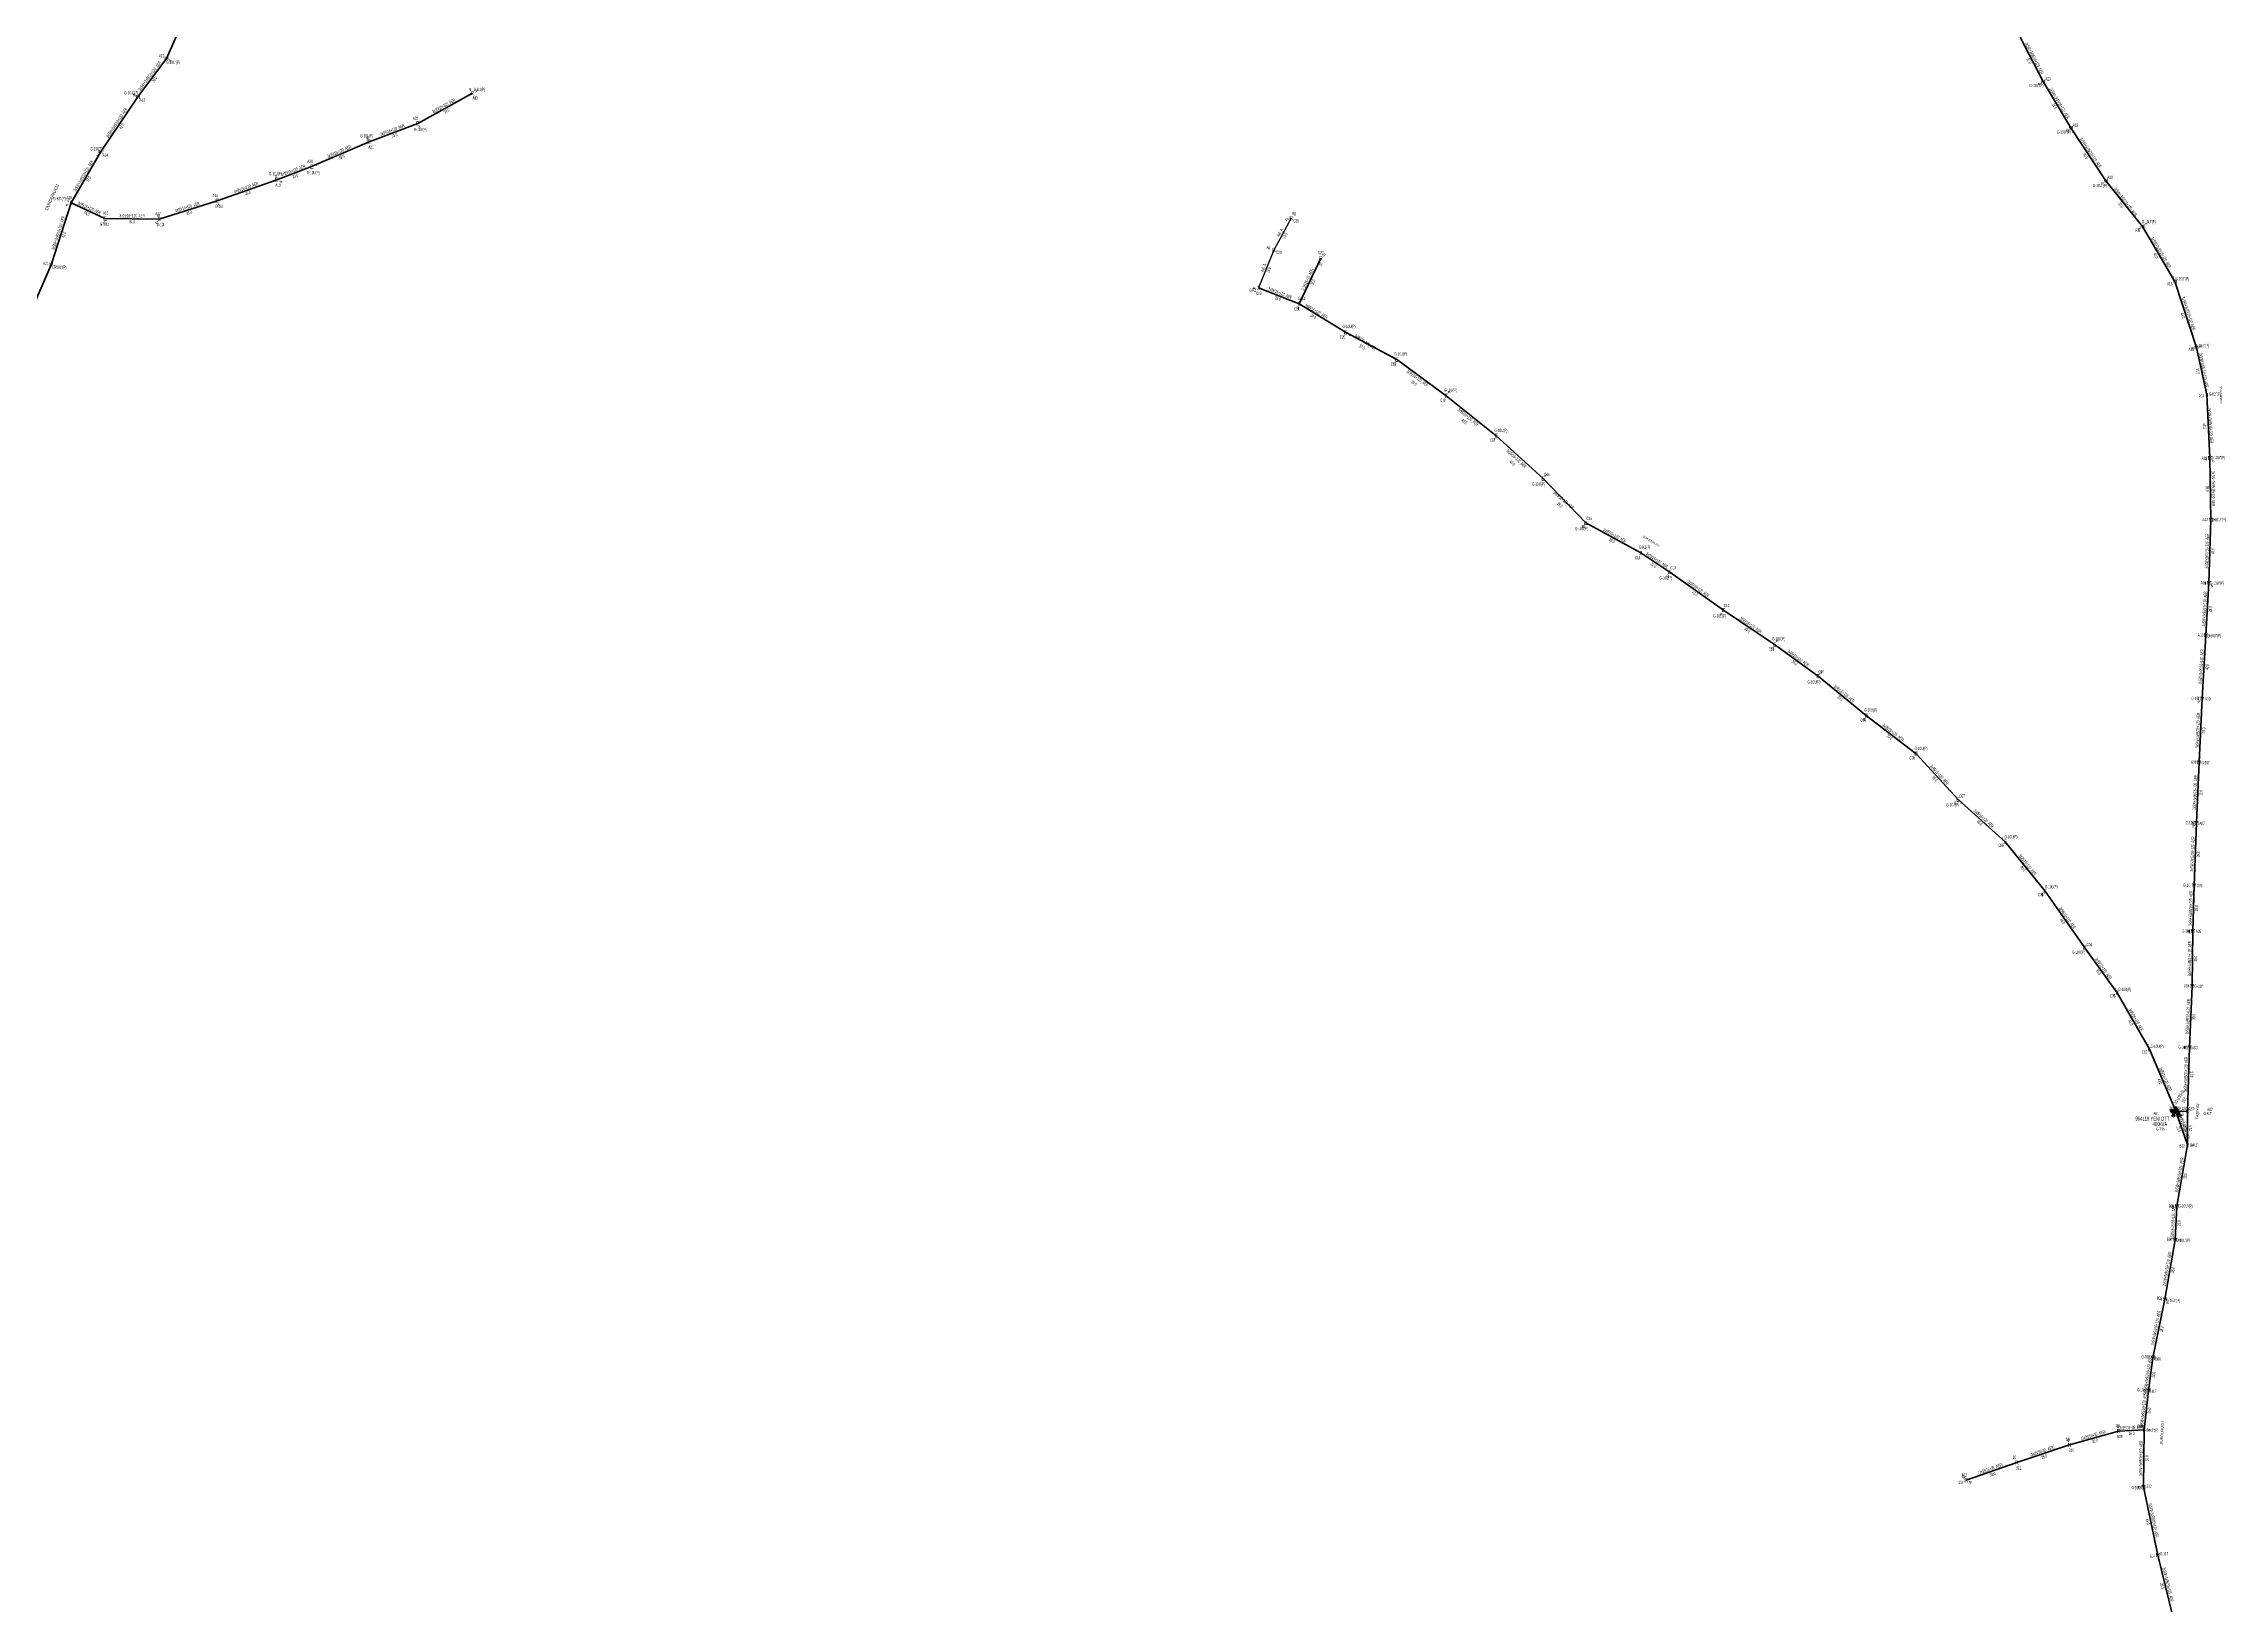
# Model space of a CAD drawing. Header units: millimetres. Extents: x 533048 to 542367, y 4141668 to 4149433.
# Drawn here: x 536611 to 537986, y 4143469 to 4144454 of the extents above; entities that cross this region are included whole.
import ezdxf
from ezdxf.enums import TextEntityAlignment as Align

# ---------------------------------------------------------------- set-up
doc = ezdxf.new("R2010")
doc.units = ezdxf.units.MM
doc.linetypes.add('DASHDOT', pattern=[5, 2.5, -1.25, 0, -1.25])
for name, color, linetype, lineweight in [('DIREK_AG_MEVCUT', 120, 'Continuous', 25), ('DIREK_AG_YENI', 108, 'Continuous', 25), ('DIREK_OG_YENI', 10, 'Continuous', 25), ('HAT_ABONE_HAVAI_YENI', 30, 'Continuous', 30), ('HAT_AG_HAVAI_BYSK', 3, 'Continuous', 50), ('HAT_AG_HAVAI_MEVCUT', 126, 'Continuous', 50), ('HAT_AG_HAVAI_YENI', 3, 'Continuous', 50), ('HAT_OG_HAVAI_YENI', 1, 'Continuous', 70), ('HAT_OG_YERALTI_YENI', 1, 'DASHDOT', 70), ('KULLANICI', 1, 'Continuous', 25), ('NODE_OG_MEVCUT', 5, 'Continuous', 25), ('TRAFO_TADILAT_BYSK', 5, 'Continuous', 30), ('TRAFO_YENI', 5, 'Continuous', 30)]:
    doc.layers.add(name, color=color, linetype=linetype, lineweight=lineweight)
doc.styles.add('Direk', font='B_CAD')
doc.styles.get("Standard").update_dxf_attribs({"font": 'Arial'})

# ---------------------------------------------------------------- blocks, each defined once
blk = doc.blocks.new('YENI_DIREK')
h = blk.add_hatch(color=32)
h.paths.add_polyline_path([(-3.3, -0.5), (-3.1, -0.6), (-2.6, 0.1), (-1.9, -0.3), (-1.8, -0.2), (-2.5, 0.3), (-2.1, 1), (-2.3, 1.1)])
h.paths.add_polyline_path([(-3.4, -0.2), (-3.3, -0.2), (-2.6, 1), (-2.7, 1.1)])
h.paths.add_polyline_path([(-3.5, 0.3), (-3.4, 0.2), (-3, 0.8), (-3.1, 0.9)])
h.paths.add_polyline_path([(-3.4, 0.7), (-3.5, 0.8), (-3.6, 0.7), (-3.5, 0.6)])
h.paths.add_polyline_path([(-1.3, -1.4), (-1.5, -1.4), (-1.5, -2.3), (-2.2, -2.3), (-2.5, -3.5), (-2.4, -3.5), (-2.2, -2.5), (-1.9, -2.5), (-2.1, -3.5), (-2, -3.5), (-1.8, -2.5), (-1.5, -2.5), (-1.7, -3.5), (-1.6, -3.5), (-1.4, -2.5), (-1.1, -2.5), (-1.3, -3.5), (-1.2, -3.5), (-1, -2.5), (-0.7, -2.5), (-0.9, -3.5), (-0.8, -3.5), (-0.5, -2.3), (-1.3, -2.3)])
at = {"layer": 'TRAFO_YENI'}
for points in [[(2.3, -1.6), (2.1, -1.9), (2, -1.4), (1.9, -1.4), (2, -2.3), (2.2, -2), (2.3, -2.7), (2.1, -2.7), (2.4, -2.9), (2.4, -2.9), (2.6, -2.5), (2.4, -2.6)], [(2.3, -1.6), (2.1, -1.9), (2, -1.4), (1.9, -1.4), (2, -2.3), (2.2, -2), (2.3, -2.7), (2.1, -2.7), (2.4, -2.9), (1.9, -3.2), (2.2, -3.8), (2.2, -3.7), (2, -3.3), (2.2, -3.1), (2.4, -3.6), (2.5, -3.6), (2.3, -3.1), (2.5, -2.9), (2.6, -3.4), (2.7, -3.4), (2.5, -2.9), (2.7, -2.8), (2.9, -3.2), (2.9, -3.2), (2.8, -2.7), (2.9, -2.6), (3.1, -3.1), (3.2, -3), (2.9, -2.4), (2.4, -2.9), (2.6, -2.5), (2.4, -2.6)], [(2.9, -2.6), (3.1, -3.1), (3.2, -3), (2.9, -2.4), (2.4, -2.9), (2.6, -2.5), (2.4, -2.6), (2.3, -1.6), (2.1, -1.9), (2, -1.4), (1.9, -1.4), (2, -2.3), (2.2, -2), (2.3, -2.7), (2.1, -2.7), (2.4, -2.9), (1.9, -3.2), (2.2, -3.8), (2.2, -3.7), (2, -3.3), (2.2, -3.1), (2.4, -3.6), (2.5, -3.6), (2.3, -3.1), (2.5, -2.9), (2.6, -3.4), (2.7, -3.4), (2.5, -2.9), (2.7, -2.8), (2.9, -3.2), (2.9, -3.2), (2.8, -2.7)]]:
    blk.add_hatch(color=32, dxfattribs=at).paths.add_polyline_path(points)
at = {"layer": 'TRAFO_TADILAT_BYSK', "color": 32, "flags": 128}
for points in [[(-3.5, 0.6), (-3.4, 0.7), (-3.5, 0.8), (-3.6, 0.7), (-3.5, 0.6)], [(-3.4, 0.2), (-3, 0.8), (-3.1, 0.9), (-3.5, 0.3), (-3.4, 0.2)], [(-3.3, -0.2), (-2.6, 1), (-2.7, 1.1), (-3.4, -0.2), (-3.3, -0.2)], [(-1.8, -0.2), (-2.5, 0.3), (-2.1, 1), (-2.3, 1.1), (-3.3, -0.5), (-3.1, -0.6), (-2.6, 0.1), (-1.9, -0.3), (-1.8, -0.2)], [(-1.3, -1.4), (-1.5, -1.4), (-1.5, -2.3), (-2.2, -2.3), (-2.5, -3.5), (-2.4, -3.5), (-2.2, -2.5), (-1.9, -2.5), (-2.1, -3.5), (-2, -3.5), (-1.8, -2.5), (-1.5, -2.5), (-1.7, -3.5), (-1.6, -3.5), (-1.4, -2.5), (-1.1, -2.5), (-1.3, -3.5), (-1.2, -3.5), (-1, -2.5), (-0.7, -2.5), (-0.9, -3.5), (-0.8, -3.5), (-0.5, -2.3), (-1.3, -2.3), (-1.3, -1.4)]]:
    blk.add_lwpolyline(points, dxfattribs=at)
at = {"layer": 'TRAFO_YENI', "linetype": 'Continuous'}
for p, q in [((-2.5, -1.4), (0, 2.9)), ((2.5, -1.4), (0, 2.9)), ((-2.5, -1.4), (2.5, -1.4))]:
    blk.add_line(p, q, dxfattribs=at)
at = {"layer": 'TRAFO_YENI', "color": 32, "flags": 128}
blk.add_lwpolyline([(1.9, -1.4), (2, -1.4), (2.1, -1.9), (2.3, -1.6), (2.4, -2.6), (2.6, -2.5), (2.4, -2.9), (2.9, -2.4), (3.2, -3), (3.1, -3.1), (2.9, -2.6), (2.8, -2.7), (2.9, -3.2), (2.9, -3.2), (2.7, -2.8), (2.5, -2.9), (2.7, -3.4), (2.6, -3.4), (2.5, -2.9), (2.3, -3.1), (2.5, -3.6), (2.4, -3.6), (2.2, -3.1), (2, -3.3), (2.2, -3.7), (2.2, -3.8), (1.9, -3.2), (2.4, -2.9), (2.1, -2.7), (2.3, -2.7), (2.2, -2), (2, -2.3), (1.9, -1.4)], dxfattribs=at)
at = {"layer": 'TRAFO_YENI', "linetype": 'Continuous'}
for points in [[(-2.5, -1.4), (0, -1.4), (0, 2.9)], [(0, -1.4), (0, 2.9), (2.5, -1.4)]]:
    blk.add_solid(points, dxfattribs=at)

msp = doc.modelspace()

# ---------------------------------------------------------------- linework, layer by layer
at = {"layer": 'HAT_ABONE_HAVAI_YENI'}
for p, q in [((537397.815791, 4144344.124781), (537386.832, 4144324.031)), ((537386.832, 4144324.031), (537377.268, 4144300.225))]:
    msp.add_line(p, q, dxfattribs=at)
at = {"layer": 'HAT_AG_HAVAI_BYSK'}
msp.add_line((537919.549541, 4143579.13958), (537935.629, 4143579.883), dxfattribs=at)
at = {"layer": 'HAT_AG_HAVAI_MEVCUT'}
for p, q in [((537919.549541, 4143579.13958), (537888.666529, 4143570.418612)), ((537888.666529, 4143570.418612), (537855.371291, 4143559.227946)), ((537855.371291, 4143559.227946), (537823.438783, 4143548.088092))]:
    msp.add_line(p, q, dxfattribs=at)
at = {"layer": 'HAT_AG_HAVAI_YENI'}
for p, q in [((536847.074, 4144403.858), (536881.632, 4144422.971)), ((536816.354, 4144392.323), (536847.074, 4144403.858)), ((536780.118, 4144376.665), (536816.354, 4144392.323)), ((536758.186213, 4144368.380068), (536780.118, 4144376.665)), ((536720.562996, 4144355.111621), (536758.186213, 4144368.380068)), ((536628.432, 4144353.847), (536649.848, 4144343.896)), ((536684.069804, 4144343.584844), (536720.562996, 4144355.111621)), ((536649.848, 4144343.896), (536684.069804, 4144343.584844)), ((537402.936, 4144290.152), (537416.509138, 4144318.904593)), ((537402.936, 4144290.152), (537377.268, 4144300.225)), ((537432.010528, 4144272.162157), (537402.936, 4144290.152)), ((537464.338586, 4144254.956597), (537432.010528, 4144272.162157)), ((537495.575615, 4144232.101581), (537464.338586, 4144254.956597)), ((537527.099908, 4144206.859527), (537495.575615, 4144232.101581)), ((537556.712502, 4144179.862572), (537527.099908, 4144206.859527)), ((537583.614, 4144151.944), (537556.712502, 4144179.862572)), ((537618.239768, 4144132.961489), (537583.614, 4144151.944)), ((537636.576208, 4144120.856278), (537618.239768, 4144132.961489)), ((537670.427405, 4144096.908012), (537636.576208, 4144120.856278)), ((537702.621686, 4144075.202626), (537670.427405, 4144096.908012)), ((537730.016296, 4144055.299219), (537702.621686, 4144075.202626)), ((537760.595, 4144030.313), (537730.016296, 4144055.299219)), ((537791.839, 4144006.334), (537760.595, 4144030.313)), ((537818.335, 4143977.434), (537791.839, 4144006.334)), ((537848.109122, 4143950.874586), (537818.335, 4143977.434)), ((537873.187, 4143919.566024), (537848.109122, 4143950.874586)), ((537898.206815, 4143883.942485), (537873.187, 4143919.566024)), ((537918.724, 4143855.567), (537898.206815, 4143883.942485)), ((537938.967, 4143819.916), (537918.724, 4143855.567)), ((537938.967, 4143819.916), (537955.614701, 4143780.962308)), ((537962.992, 4143759.588), (537955.614701, 4143780.962308)), ((537955.614701, 4143780.962308), (537963.005078, 4143780.677526))]:
    msp.add_line(p, q, dxfattribs=at)
at = {"layer": 'HAT_OG_HAVAI_YENI'}
for p, q in [((536706.214, 4144484.45), (536688.575625, 4144444.909744)), ((536688.575625, 4144444.909744), (536670.466, 4144420.618)), ((537857.466573, 4144458.211996), (537872.008041, 4144430.249862)), ((536670.466, 4144420.618), (536647.118, 4144385.798)), ((537872.008041, 4144430.249862), (537889.321472, 4144401.027694)), ((537889.321472, 4144401.027694), (537911.444, 4144367.754)), ((536647.118, 4144385.798), (536628.432, 4144353.847)), ((537911.444, 4144367.754), (537934.508, 4144338.785)), ((536628.432, 4144353.847), (536615.919796, 4144314.712923)), ((537934.508, 4144338.785), (537954.948, 4144304.229)), ((536615.919796, 4144314.712923), (536599.904581, 4144277.942043)), ((537954.948, 4144304.229), (537968.687, 4144262.567)), ((537968.687, 4144262.567), (537975.223, 4144232.651)), ((537975.223, 4144232.651), (537977.128, 4144192.954)), ((537977.128, 4144192.954), (537977.643, 4144154.043)), ((537977.643, 4144154.043), (537976.491, 4144114.128)), ((537976.491, 4144114.128), (537974.628, 4144081.065)), ((537974.628, 4144081.065), (537972.224, 4144041.148)), ((537972.224, 4144041.148), (537970.424, 4144000.954)), ((537970.424, 4144000.954), (537968.706, 4143962.66)), ((537968.706, 4143962.66), (537967.163, 4143923.28)), ((537967.163, 4143923.28), (537966.374, 4143894.448)), ((537966.374, 4143894.448), (537965.947, 4143859.788)), ((537965.947, 4143859.788), (537964.147, 4143821.106)), ((537964.147, 4143821.106), (537963.005078, 4143780.677526)), ((537963.005078, 4143780.677526), (537962.992, 4143759.588)), ((537962.992, 4143759.588), (537956.286, 4143721.048)), ((537956.286, 4143721.048), (537955.133, 4143699.799)), ((537955.133, 4143699.799), (537948.638, 4143662.318)), ((537948.638, 4143662.318), (537941.074, 4143625.225)), ((537941.074, 4143625.225), (537938.341, 4143604.62)), ((537938.341, 4143604.62), (537935.629, 4143579.883)), ((537935.629, 4143579.883), (537935.203, 4143543.973)), ((537935.203, 4143543.973), (537944.305741, 4143500.943781)), ((537944.305741, 4143500.943781), (537953.446536, 4143462.940207))]:
    msp.add_line(p, q, dxfattribs=at)
at = {"layer": 'HAT_OG_YERALTI_YENI', "flags": 128}
for points in [[(537956.478987, 4143781.053542), (537955.614701, 4143780.962308)], [(537963.005078, 4143780.677526), (537956.478987, 4143781.053542)]]:
    msp.add_lwpolyline(points, dxfattribs=at)

# ---------------------------------------------------------------- block references
at = {"layer": 'TRAFO_YENI'}
msp.add_blockref('YENI_DIREK', (537955.614701, 4143780.962308), dxfattribs=at)

# ---------------------------------------------------------------- texts
at = {"layer": 'DIREK_AG_MEVCUT', "width": 0.53}
for s, p in [('Ag', (537399.576149, 4144347.345274)), ('C25', (537400.886931, 4144342.446061)), ('Ag', (537383.376877, 4144325.662382)), ('C24', (537389.996942, 4144322.536631)), ('C22', (537416.509138, 4144322.404593)), ('Ag', (537416.509138, 4144315.404593)), ('10I', (537918.812347, 4143582.63064)), ('10I', (537887.604393, 4143573.855478)), ('B10', (537889.699952, 4143567.074657)), ('B09', (537920.272676, 4143575.715098)), ('B12', (537822.285924, 4143551.392773)), ('10I', (537854.202737, 4143562.640105)), ('B11', (537856.505272, 4143555.91674)), ('10I', (537819.840484, 4143546.832803))]:
    msp.add_text(s, height=2.05, dxfattribs=at).set_placement(p, align=Align.MIDDLE_CENTER)
at = {"layer": 'DIREK_AG_MEVCUT', "color": 32, "style": 'Direk'}
for s, rotation, p in [('5', 286.338153, (537395.12886, 4144343.337125)), ('5', 495.000001, (537418.489037, 4144320.884492)), ('4', 187.285451, (537919.194466, 4143581.916974)), ('4', 196.471178, (537887.872637, 4143573.103707)), ('5', 221.731645, (537821.574983, 4143550.17765)), ('4', 289.068161, (537852.724925, 4143558.313207)), ('4', 424.231645, (537825.960348, 4143546.870838))]:
    msp.add_text(s, height=2, rotation=rotation, dxfattribs=at).set_placement(p, align=Align.MIDDLE_CENTER)
at = {"layer": 'DIREK_AG_MEVCUT', "style": 'Direk'}
for p in [(537397.815791, 4144344.124781), (537386.832, 4144324.031), (537416.509138, 4144318.904593), (537919.549541, 4143579.13958), (537888.666529, 4143570.418612), (537855.371291, 4143559.227946), (537823.438783, 4143548.088092)]:
    msp.add_text('R', height=2.5, dxfattribs=at).set_placement(p, align=Align.MIDDLE_CENTER)
at = {"layer": 'DIREK_AG_YENI', "color": 32, "style": 'Direk'}
for s, rotation, p in [('4', 208.945674, (536880.276856, 4144425.421221)), ('5', 118.945675, (536884.082221, 4144424.326144)), ('4', 201.277862, (536815.337905, 4144394.932128)), ('4', 382.671846, (536848.153268, 4144401.274363)), ('4', 469.245762, (536782.761518, 4144377.587938)), ('4', 422.081077, (536760.660324, 4144367.069048)), ('4', 378.255402, (536721.440105, 4144352.452546)), ('4', 344.155261, (536649.083512, 4144341.202386)), ('4', 321.012291, (536682.308174, 4144341.408457)), ('4', 270.76521, (537374.46825, 4144300.187606)), ('4', 511.491226, (537404.272421, 4144292.612483)), ('4', 420.054929, (537434.436741, 4144270.764482)), ('4', 238.581182, (537461.949123, 4144256.416209)), ('4', 501.974089, (537497.300465, 4144234.307231)), ('4', 230.242894, (537524.947373, 4144208.650224)), ('4', 496.26784, (537558.648108, 4144181.885794)), ('4', 318.303561, (537581.751485, 4144149.853297)), ('4', 238.320768, (537615.856964, 4144134.431946)), ('4', 235.957419, (537634.256067, 4144122.423743)), ('4', 325.375653, (537668.836463, 4144094.603906)), ('4', 504.699927, (537704.23969, 4144077.48781)), ('4', 502.858632, (537731.70689, 4144057.531234)), ('4', 322.425182, (537758.887569, 4144028.093838)), ('4', 229.999767, (537789.694083, 4144008.133814)), ('4', 405.662339, (537820.337654, 4143975.47712)), ('4', 224.559312, (537846.144509, 4143952.869654)), ('4', 217.686893, (537871.475231, 4143921.781842)), ('4', 395.60603, (537899.836999, 4143881.665974)), ('4', 210.26058, (537917.312986, 4143857.985479)), ('4', 205.596579, (537937.757311, 4143822.441203))]:
    msp.add_text(s, height=2, rotation=rotation, dxfattribs=at).set_placement(p, align=Align.MIDDLE_CENTER)
at = {"layer": 'DIREK_AG_YENI', "style": 'Direk'}
for s, p in [('2', (536881.632, 4144422.971)), ('E', (536847.074, 4144403.858)), ('E', (536816.354, 4144392.323)), ('E', (536780.118, 4144376.665)), ('E', (536758.186213, 4144368.380068)), ('E', (536720.562996, 4144355.111621)), ('E', (536649.848, 4144343.896)), ('E', (536684.069804, 4144343.584844)), ('2', (537377.268, 4144300.225)), ('2', (537402.936, 4144290.152)), ('E', (537432.010528, 4144272.162157)), ('E', (537464.338586, 4144254.956597)), ('E', (537495.575615, 4144232.101581)), ('E', (537527.099908, 4144206.859527)), ('E', (537556.712502, 4144179.862572)), ('E', (537583.614, 4144151.944)), ('2', (537618.239768, 4144132.961489)), ('E', (537636.576208, 4144120.856278)), ('E', (537670.427405, 4144096.908012)), ('E', (537702.621686, 4144075.202626)), ('E', (537730.016296, 4144055.299219)), ('E', (537760.595, 4144030.313)), ('E', (537791.839, 4144006.334)), ('E', (537818.335, 4143977.434)), ('E', (537848.109122, 4143950.874586)), ('E', (537873.187, 4143919.566024)), ('E', (537898.206815, 4143883.942485)), ('E', (537918.724, 4143855.567)), ('E', (537938.967, 4143819.916))]:
    msp.add_text(s, height=2.5, dxfattribs=at).set_placement(p, align=Align.MIDDLE_CENTER)
at = {"layer": 'DIREK_AG_YENI', "width": 0.53}
for s, p in [('A23', (536883.32593, 4144419.908224)), ('G-K1(P)', (536885.923853, 4144425.344696)), ('A22', (536845.607963, 4144407.036165)), ('G-10U(P)', (536814.819056, 4144396.126868)), ('A21', (536817.663716, 4144389.077288)), ('G-10U(P)', (536848.822238, 4144400.068061)), ('A20', (536779.20495, 4144380.043807)), ('G-10U(P)', (536757.283834, 4144372.148123)), ('A19', (536759.00135, 4144364.976313)), ('G-10U(P)', (536781.140511, 4144372.881125)), ('A16', (536650.260438, 4144347.371614)), ('A18', (536719.424575, 4144358.421304)), ('G-10I', (536721.760232, 4144351.630944)), ('G-10U', (536649.427842, 4144340.35533)), ('A17', (536683.309551, 4144347.001277)), ('G-10I', (536684.856288, 4144340.050535)), ('G-K1', (537373.567263, 4144298.622161)), ('C23', (537377.33344, 4144296.725612)), ('G-K1', (537404.420852, 4144293.526496)), ('C21', (537401.42764, 4144286.993701)), ('C20', (537430.162682, 4144269.189706)), ('G-10U(P)', (537434.306707, 4144275.855798)), ('C19', (537462.340339, 4144252.083096)), ('G-10U(P)', (537466.861118, 4144258.584026)), ('C18', (537493.451403, 4144229.319904)), ('G-10U(P)', (537498.292294, 4144235.6591)), ('G-10U(P)', (537530.07579, 4144210.303551)), ('C17', (537524.811579, 4144204.211216)), ('C16', (537559.027159, 4144182.487903)), ('G-10U(P)', (537553.694379, 4144176.439357)), ('C15', (537585.736417, 4144154.727046)), ('G-10U(P)', (537580.900116, 4144148.385385)), ('C14', (537616.251005, 4144130.081416)), ('G-K1(P)', (537620.746753, 4144136.592035)), ('G-10U(P)', (537634.066027, 4144117.22482)), ('C13', (537638.566349, 4144123.7354)), ('C12', (537672.383107, 4144099.810636)), ('G-10U(P)', (537667.969504, 4144093.260033)), ('C11', (537700.634229, 4144072.321651)), ('G-10U(P)', (537705.12778, 4144078.835408)), ('G-10U(P)', (537727.477319, 4144051.677233)), ('C10', (537732.025318, 4144058.165197)), ('G-10U(P)', (537763.200107, 4144033.912215)), ('C09', (537758.542846, 4144027.477746)), ('C08', (537789.474654, 4144003.753328)), ('G-10U(P)', (537794.937337, 4144009.71582)), ('C07', (537820.892295, 4143979.823611)), ('G-10U(P)', (537814.919026, 4143974.242014)), ('C06', (537845.461737, 4143948.585185)), ('G-10U(P)', (537851.67675, 4143953.959794)), ('G-10U(P)', (537877.0285, 4143922.427239)), ('C05', (537870.380032, 4143917.475347)), ('G-10U(P)', (537894.281631, 4143881.158889)), ('C04', (537901.061783, 4143885.967123)), ('C03', (537915.782189, 4143853.670754)), ('G-10U(P)', (537923.407492, 4143857.71641)), ('C02', (537935.89876, 4143818.231986)), ('G-10U(P)', (537943.811406, 4143821.834506))]:
    msp.add_text(s, height=2.05, dxfattribs=at).set_placement(p, align=Align.MIDDLE_CENTER)
at = {"layer": 'DIREK_AG_YENI', "color": 4, "style": 'Direk'}
for p in [(536882.84195, 4144420.783303), (536815.418489, 4144394.641366), (536757.603973, 4144370.811322), (536683.526766, 4144346.025153), (537401.8586, 4144287.896072), (537462.911267, 4144252.904096), (537525.465387, 4144204.967877), (537582.097988, 4144149.95611), (537635.154679, 4144118.799763), (537701.202074, 4144073.144787), (537759.129176, 4144028.287819), (537816.50836, 4143975.727135), (537871.182023, 4143918.072683), (537916.622706, 4143854.212539)]:
    msp.add_text('q', height=2, dxfattribs=at).set_placement(p, align=Align.MIDDLE_CENTER)
at = {"layer": 'DIREK_OG_YENI', "width": 0.53}
for s, p in [('A12', (536685.5358, 4144446.644525)), ("G-10U''(P)", (536692.861257, 4144442.464)), ('A20', (537875.049243, 4144431.982229)), ("G-10U''(P)", (536666.432984, 4144423.344572)), ('A13', (536673.365541, 4144418.657729)), ("G-10U''(P)", (537867.719905, 4144427.807199)), ('A19', (537892.299416, 4144402.866675)), ("G-10U''(P)", (537885.147925, 4144398.450389)), ("G-10U''(P)", (536645.040124, 4144387.930781)), ('A14', (536650.089485, 4144383.9486)), ("G-10U''(P)", (537907.753929, 4144364.721878)), ('A18', (537914.148185, 4144369.976022)), ("G-K3''(P)", (536621.179938, 4144356.483699)), ('A15', (536627.251059, 4144357.14175)), ('A17', (537931.7142, 4144336.676759)), ("G-10U''(P)", (537938.568972, 4144341.849466)), ('A24', (536612.555435, 4144315.677844)), ("G-10U''(P)", (536621.121753, 4144313.220967)), ("G-10U''(P)", (537959.660302, 4144305.932417)), ('A16', (537951.768658, 4144302.765517)), ('A15', (537965.332848, 4144261.567168)), ("G-10U''(P)", (537972.284081, 4144263.739764)), ('A14', (537971.760987, 4144232.136741)), ("G-K2''(P)", (537980.271216, 4144233.250596)), ('A13', (537973.631297, 4144192.802122)), ("G-10U''(P)", (537982.273136, 4144193.177478)), ('A12', (537974.143107, 4144154.070333)), ("G-10U''(P)", (537982.794336, 4144154.00277)), ('A11', (537972.994171, 4144114.276951)), ("G-10U''(P)", (537981.636381, 4144113.908827)), ('A10', (537971.13393, 4144081.268654)), ("G-10U''(P)", (537979.768021, 4144080.76541)), ("G-10I''", (537968.098862, 4144041.364573)), ('A09', (537975.719186, 4144040.9645)), ('A08', (537966.927511, 4144001.110724)), ("G-10I''", (537974.550911, 4144000.769019)), ("G-10I''", (537964.578512, 4143962.833448)), ('A07', (537972.202914, 4143962.513051)), ("G-10I''", (537963.033946, 4143923.417385)), ('A06', (537970.661064, 4143923.16361)), ("G-10I''", (537962.243249, 4143894.52996)), ('A05', (537969.873311, 4143894.378569)), ('A04', (537962.448513, 4143859.890918)), ("G-10I''", (537970.076628, 4143859.666515)), ("G-10I''", (537960.0184, 4143821.254735)), ('A03', (537967.644731, 4143820.979993)), ("G-K3''", (537975.685967, 4143779.455966)), ('A02', (537977.040124, 4143782.019314)), ('B02', (537959.553142, 4143758.936649)), ("G-K1''", (537967.123687, 4143759.584777)), ('B03', (537952.786109, 4143721.020431)), ("G-10U''(P)", (537961.766465, 4143721.080545)), ('B04', (537951.645072, 4143700.089443)), ("G-10U''(P)", (537960.259981, 4143699.456318)), ('B05', (537945.208278, 4143663.015861)), ("G-10U''(P)", (537954.023222, 4143661.496717)), ("G-10U''(P)", (537938.377409, 4143626.006098)), ('B06', (537944.510531, 4143624.561483)), ("G-10U''(P)", (537935.598802, 4143605.157665)), ('B07', (537941.81116, 4143604.163943)), ('B08', (537933.116464, 4143582.319629)), ("G-K2''(P)", (537940.767587, 4143579.697264)), ("G-10U''(P)", (537932.115554, 4143543.49127)), ('B13', (537938.679079, 4143544.381506)), ('B14', (537940.881098, 4143500.221414)), ("G-10I''", (537948.335165, 4143501.793716))]:
    msp.add_text(s, height=2.05, dxfattribs=at).set_placement(p, align=Align.MIDDLE_CENTER)
at = {"layer": 'DIREK_OG_YENI', "style": 'Direk'}
for s, p in [('M', (536688.575625, 4144444.909744)), ('M', (537872.008041, 4144430.249862)), ('M', (536670.466, 4144420.618)), ('M', (537889.321472, 4144401.027694)), ('M', (536647.118, 4144385.798)), ('M', (537911.444, 4144367.754)), ('8', (536628.432, 4144353.847)), ('M', (537934.508, 4144338.785)), ('M', (536615.919796, 4144314.712923)), ('M', (537954.948, 4144304.229)), ('M', (537968.687, 4144262.567)), ('8', (537975.223, 4144232.651)), ('M', (537977.128, 4144192.954)), ('M', (537977.643, 4144154.043)), ('M', (537976.491, 4144114.128)), ('M', (537974.628, 4144081.065)), ('M', (537972.224, 4144041.148)), ('M', (537970.424, 4144000.954)), ('M', (537968.706, 4143962.66)), ('M', (537967.163, 4143923.28)), ('M', (537966.374, 4143894.448)), ('M', (537965.947, 4143859.788)), ('M', (537964.147, 4143821.106)), ('8', (537963.005078, 4143780.677526)), ('8', (537962.992, 4143759.588)), ('M', (537956.286, 4143721.048)), ('M', (537955.133, 4143699.799)), ('M', (537948.638, 4143662.318)), ('M', (537941.074, 4143625.225)), ('M', (537938.341, 4143604.62)), ('8', (537935.629, 4143579.883)), ('M', (537935.203, 4143543.973)), ('M', (537944.305741, 4143500.943781))]:
    msp.add_text(s, height=2.5, dxfattribs=at).set_placement(p, align=Align.MIDDLE_CENTER)
at = {"layer": 'DIREK_OG_YENI', "color": 32, "style": 'Direk'}
for rotation, p in [(416.79127, (536690.918331, 4144443.37621)), (234.617059, (536668.183159, 4144422.239308)), (298.571776, (537869.549029, 4144428.910736)), (392.65764, (537890.832402, 4144398.670346)), (321.966214, (536645.392847, 4144383.592587)), (306.514214, (537909.193614, 4144366.087938)), (296.144662, (536625.918484, 4144352.613211)), (483.821592, (537936.834169, 4144340.343504)), (430.230836, (536618.554772, 4144313.765875)), (205.239265, (537953.754082, 4144306.761698)), (465.190937, (537971.389162, 4144263.300702)), (189.548871, (537974.758511, 4144235.412205)), (406.622675, (537979.16317, 4144191.03096)), (448.949692, (537980.44253, 4144153.991675)), (402.167931, (537978.370656, 4144112.052695)), (446.608888, (537977.423097, 4144080.899376)), (312.215267, (537970.150248, 4144039.26663)), (537.434696, (537970.549323, 4144003.751194)), (312.674934, (537966.647409, 4143960.762053)), (358.263394, (537967.078146, 4143920.481286)), (268.647895, (537963.57478, 4143894.51407)), (538.804569, (537966.005416, 4143862.587391)), (267.636274, (537961.349382, 4143821.221481)), (358.878863, (537962.950292, 4143777.878062)), (445.042306, (537965.781525, 4143759.346024)), (265.290309, (537953.495454, 4143721.2779)), (443.172534, (537957.913144, 4143699.466136)), (394.901547, (537950.24007, 4143660.021618)), (348.145135, (537940.498787, 4143622.484721)), (308.128207, (537936.138433, 4143602.891215)), (448.625133, (537938.428194, 4143579.815818)), (273.011473, (537932.406867, 4143543.825899)), (372.717534, (537944.922147, 4143498.212473))]:
    msp.add_text('4', height=2, rotation=rotation, dxfattribs=at).set_placement(p, align=Align.MIDDLE_CENTER)
at = {"layer": 'DIREK_OG_YENI', "color": 4, "style": 'Direk'}
for p in [(536668.3949, 4144422.018194), (537887.194369, 4144399.714137), (536626.664233, 4144355.614767), (537932.512428, 4144337.279114), (537966.291177, 4144261.852834), (537974.630355, 4144192.845515), (537973.993265, 4144114.234394), (537969.727438, 4144041.279071), (537966.208204, 4143962.764964), (537963.874492, 4143894.497594), (537961.648621, 4143821.196005), (537953.786078, 4143721.028308), (537946.188199, 4143662.816472), (537935.862314, 4143604.945755), (537932.720087, 4143543.68121)]:
    msp.add_text('q', height=2, dxfattribs=at).set_placement(p, align=Align.MIDDLE_CENTER)
at = {"layer": 'HAT_ABONE_HAVAI_YENI', "lineweight": 30, "width": 0.53}
for rotation, p in [(421.33782, (537391.578052, 4144334.485588)), (428.11233, (537381.261271, 4144312.44487))]:
    msp.add_text('4x6_A', height=2.05, rotation=rotation, dxfattribs=at).set_placement(p, align=Align.CENTER)
for s, rotation, p in [('23.0', 421.33782, (537393.069739, 4144333.670193)), ('26.0', 428.11233, (537382.838729, 4144311.81113))]:
    msp.add_text(s, height=1.9, rotation=rotation, dxfattribs=at).set_placement(p, align=Align.TOP_CENTER)
at = {"layer": 'HAT_AG_HAVAI_BYSK', "lineweight": 30, "width": 0.53}
msp.add_text('[3x25/16+35_AER]', height=2.05, rotation=2.647138, dxfattribs=at).set_placement((537927.550014, 4143580.360383, 268967.8145), align=Align.CENTER)
msp.add_text('16.0', height=2.05, rotation=2.647138, dxfattribs=at).set_placement((537927.628528, 4143578.662197, 268967.8145), align=Align.TOP_CENTER)
at = {"layer": 'HAT_AG_HAVAI_MEVCUT', "lineweight": 30, "width": 0.53}
for rotation, p in [(375.769, (537903.87704, 4143575.597106, 268944.333265)), (378.577708, (537871.748108, 4143565.628988, 268927.685646)), (379.231643, (537839.125057, 4143554.460585, 268911.719391))]:
    msp.add_text('(3x25/16+35_AER)', height=2.05, rotation=rotation, dxfattribs=at).set_placement(p, align=Align.CENTER)
for s, rotation, p in [('32.0', 375.769, (537904.339031, 4143573.961086, 268944.333265)), ('34.0', 379.231643, (537839.685017, 4143552.855454, 268911.719391)), ('35.0', 378.577708, (537872.289712, 4143564.017571, 268927.685646))]:
    msp.add_text(s, height=2.05, rotation=rotation, dxfattribs=at).set_placement(p, align=Align.TOP_CENTER)
at = {"layer": 'HAT_AG_HAVAI_YENI', "lineweight": 30, "width": 0.53}
for s, rotation, p in [('3x95/16+120_AER', 28.945674, (536863.941617, 4144414.158317, 268440.816)), ('3x95/16+120_AER', 23.369738, (536797.898836, 4144385.27427, 268408.177)), ('3x95/16+120_AER', 20.580569, (536831.415204, 4144398.886252, 268423.537)), ('3x95/16+120_AER', 20.694514, (536768.851729, 4144373.31769, 268390.059)), ('3x95/16+120_AER', 19.426037, (536739.091903, 4144362.547456, 268379.093107)), ('3x95/16+120_AER', 335.077095, (536639.498239, 4144349.642513, 268324.924)), ('3x95/16+120_AER', 17.415868, (536702.060317, 4144350.198444, 268360.281498)), ('3x95/16+120_AER', 359.6102, (536666.963011, 4144344.629579, 268342.033229)), ('3x16/16+25_AER', 64.729871, (537408.953934, 4144304.891006, 268708.254569)), ('3x95/16+120_AER', 338.572739, (537390.412546, 4144295.979605, 268688.634)), ('3x95/16+120_AER', 330.218426, (537413.052691, 4144284.579736, 268699.171)), ('3x95/16+120_AER', 326.046667, (537444.04174, 4144265.160569, 268713.4595)), ('3x95/16+120_AER', 324.323441, (537476.819728, 4144242.370974, 268730.1075)), ('3x95/16+120_AER', 320.942643, (537508.725083, 4144217.989538, 268746.2165)), ('3x95/16+120_AER', 317.398662, (537539.115359, 4144191.749169, 268761.973)), ('3x95/16+120_AER', 319.798461, (537568.922656, 4144165.472712, 268776.567)), ('3x95/16+120_AER', 331.267601, (537601.335496, 4144143.198088, 268791.807)), ('3x95/16+120_AER', 326.568312, (537627.876289, 4144127.618245, 268809.119884)), ('3x95/16+120_AER', 324.722234, (537653.992716, 4144109.576053, 268818.288104)), ('3x95/16+120_AER', 326.01215, (537686.99971, 4144086.760102, 268835.213702)), ('3x95/16+120_AER', 323.999921, (537716.818609, 4144065.938586, 268851.310843)), ('3x95/16+120_AER', 320.747337, (537745.843478, 4144043.464318, 268865.008148)), ('3x95/16+120_AER', 322.49465, (537776.73451, 4144018.997802, 268880.2975)), ('3x95/16+120_AER', 312.515115, (537805.713534, 4143992.458417, 268895.9195)), ('3x95/16+120_AER', 318.266076, (537833.787882, 4143964.7886, 268909.1675)), ('3x95/16+120_AER', 308.694416, (537861.311478, 4143935.751697, 268924.054561)), ('3x95/16+120_AER', 305.081879, (537886.392489, 4143902.242789, 268936.5935)), ('3x95/16+120_AER', 305.869196, (537909.154211, 4143870.252789, 268949.103407)), ('3x95/16+120_AER', 299.588351, (537929.584656, 4143838.1612, 268959.362)), ('3x95/16+120_AER', 293.140487, (537948.072463, 4143800.773193, 268977.807351)), ('3x95/16+120_AER', 357.793253, (537959.342619, 4143781.669287)), ('3x95/16+120_AER', 289.04201, (537960.106838, 4143770.552476, 268977.807351))]:
    msp.add_text(s, height=2.05, rotation=rotation, dxfattribs=at).set_placement(p, align=Align.CENTER)
for s, rotation, p in [('39.0', 28.945674, (536864.764383, 4144412.670683, 268440.816)), ('33.0', 20.580569, (536832.012796, 4144397.294748, 268423.537)), ('39.0', 23.369738, (536798.573164, 4144383.71373, 268408.177)), ('23.0', 20.694514, (536769.452484, 4144371.727378, 268390.059)), ('24.0', 335.077095, (536638.781861, 4144348.100825, 268324.924)), ('38.0', 17.415868, (536702.569136, 4144348.576376, 268360.281498)), ('40.0', 19.426037, (536739.657306, 4144360.944234, 268379.093107)), ('34.0', 359.6102, (536666.951446, 4144342.929619, 268342.033229)), ('28.0', 338.572739, (537389.791502, 4144294.397106, 268688.634)), ('32.0', 64.729871, (537410.491253, 4144304.165299, 268708.254569)), ('34.0', 330.218426, (537412.208309, 4144283.104264, 268699.171)), ('37.0', 326.046667, (537443.09226, 4144263.750431, 268713.4595)), ('39.0', 324.323441, (537475.828272, 4144240.990026, 268730.1075)), ('40.0', 320.942643, (537507.653917, 4144216.669462, 268746.2165)), ('40.0', 317.398662, (537537.964641, 4144190.497831, 268761.973)), ('39.0', 319.798461, (537567.825344, 4144164.174288, 268776.567)), ('39.0', 331.267601, (537600.518273, 4144141.707401, 268791.807)), ('22.0', 326.568312, (537626.939687, 4144126.199522, 268809.119884)), ('41.0', 324.722234, (537653.010897, 4144108.188238, 268818.288104)), ('39.0', 326.01215, (537686.049381, 4144085.350536, 268835.213702)), ('34.0', 323.999921, (537715.819373, 4144064.563259, 268851.310843)), ('39.0', 320.747337, (537744.767818, 4144042.147901, 268865.008148)), ('39.0', 322.49465, (537775.69949, 4144017.649198, 268880.2975)), ('39.0', 312.515115, (537804.460466, 4143991.309583, 268895.9195)), ('40.0', 318.266076, (537832.656239, 4143963.519985, 268909.1675)), ('40.0', 308.694416, (537859.984643, 4143934.688913, 268924.054561)), ('44.0', 305.081879, (537885.001326, 4143901.26572, 268936.5935)), ('35.0', 305.869196, (537907.776604, 4143869.256696, 268949.103407)), ('41.0', 299.588351, (537928.106344, 4143837.3218, 268959.362)), ('42.0', 293.140487, (537946.509238, 4143800.105115, 268977.807351)), ('23.0', 289.04201, (537958.499863, 4143769.997832, 268977.807351)), ('7.0', 357.793253, (537959.27716, 4143779.970547))]:
    msp.add_text(s, height=2.05, rotation=rotation, dxfattribs=at).set_placement(p, align=Align.TOP_CENTER)
at = {"layer": 'HAT_OG_HAVAI_YENI', "lineweight": 30, "width": 0.53}
for s, rotation, p in [('3xSW+3x95/16+120_AER', 297.476301, (537865.491429, 4144444.623103, 268936.004021)), ('3xSW+3x95/16+120_AER', 413.295275, (536678.839345, 4144433.271909, 268335.233)), ('3xSW+3x95/16+120_AER', 300.64572, (537881.396042, 4144416.072047, 268944.660736)), ('3xSW+3x95/16+120_AER', 416.156796, (536658.08602, 4144403.681384, 268323.559)), ('3xSW+3x95/16+120_AER', 303.61902, (537901.090624, 4144384.861663, 268955.722061)), ('3xSW+3x95/16+120_AER', 419.679363, (536637.041318, 4144370.251782, 268314.21605)), ('3xSW+3x95/16+120_AER', 307.263605, (537923.014541, 4144353.949859, 268966.616)), ('3xSW+3x95/16+120_AER', 432.269541, (536621.366273, 4144334.53882, 268307.959898)), ('3xSW+3x95/16+120_AER', 300.605334, (537945.459571, 4144321.940055, 268977.474159)), ('3xSW+3x95/16+120_AER', 288.250484, (537962.62482, 4144283.664429, 268984.343419)), ('3xSW+3x95/16+120_AER', 280.563443, (537972.259013, 4144248.048396, 268987.08)), ('3xSW+3x95/16+120_AER', 274.215847, (537976.4917, 4144213.148487, 268988.564)), ('3xSW+3x95/16+120_AER', 270.758284, (537978.235426, 4144173.509749, 268988.8215)), ('3xSW+3x95/16+120_AER', 448.346826, (537976.217354, 4144134.110022, 268988.2455)), ('3xSW+3x95/16+120_AER', 446.774966, (537974.710846, 4144097.644319, 268987.314)), ('3xSW+3x95/16+120_AER', 446.553526, (537972.577537, 4144061.157599, 268986.112)), ('3xSW+3x95/16+120_AER', 447.435848, (537970.474851, 4144021.089027, 268985.212)), ('3xSW+3x95/16+120_AER', 447.431238, (537968.715854, 4143981.845096, 268984.353)), ('3xSW+3x95/16+120_AER', 447.756166, (537967.085152, 4143943.003279, 268983.5815)), ('3xSW+3x95/16+120_AER', 448.432468, (537965.918818, 4143908.887252, 268983.187)), ('3xSW+3x95/16+120_AER', 449.29417, (537965.310564, 4143877.128471, 268982.9735)), ('3xSW+3x95/16+120_AER', 447.335762, (537964.197919, 4143840.486511, 268982.0735)), ('3xSW+3x95/16+120_AER', 448.628609, (537962.891643, 4143804.183893, 268981.6679)), ('3xSW', 449.96447, (537962.148539, 4143770.13329, 268981.496)), ('3xSW+3x95/16+120_AER', 440.129299, (537958.801582, 4143740.463712, 268978.143)), ('3xSW+3x95/16+120_AER', 446.894098, (537954.860749, 4143710.469554, 268977.5665)), ('3xSW+3x95/16+120_AER', 440.168969, (537951.047982, 4143681.203632, 268974.319)), ('3xSW+3x95/16+120_AER', 438.474277, (537944.02314, 4143643.941337, 268970.537)), ('3xSW+3x95/16+120_AER', 442.44452, (537938.86488, 4143615.034263, 268969.1705)), ('3xSW+3x95/16+120_AER', 443.743459, (537936.140063, 4143592.344133, 268967.8145)), ('3xSW+3x95/16+120_AER', 449.320333, (537934.56606, 4143561.938083, 268967.6015)), ('3xSW+3x95/16+120_AER', 281.944696, (537940.585966, 4143522.634313, 268972.152871)), ('3xSW+3x95/16+120_AER', 283.524151, (537949.70257, 4143482.140771, 268976.723268))]:
    msp.add_text(s, height=2.05, rotation=rotation, dxfattribs=at).set_placement(p, align=Align.CENTER)
for s, rotation, p in [('32.0', 297.476301, (537863.983186, 4144443.838754, 268936.004021)), ('30.0', 413.295275, (536680.20228, 4144432.255834, 268335.233)), ('42.0', 416.156796, (536659.49798, 4144402.734616, 268323.559)), ('34.0', 300.64572, (537879.933471, 4144415.205509, 268944.660736)), ('40.0', 303.61902, (537899.67497, 4144383.920427, 268955.722061)), ('37.0', 419.679363, (536638.508782, 4144369.393556, 268314.21605)), ('37.0', 307.263605, (537921.661582, 4144352.920537, 268966.616)), ('41.0', 432.269541, (536622.985523, 4144334.021103, 268307.959898)), ('40.0', 300.605334, (537943.99639, 4144321.074548, 268977.474159)), ('44.0', 288.250484, (537961.010336, 4144283.132037, 268984.343419)), ('31.0', 280.563443, (537970.587824, 4144247.736745, 268987.08)), ('40.0', 274.215847, (537974.7963, 4144213.023513, 268988.564)), ('39.0', 270.758284, (537976.535574, 4144173.487251, 268988.8215)), ('40.0', 448.346826, (537977.916646, 4144134.060978, 268988.2455)), ('33.0', 446.774966, (537976.408154, 4144097.548681, 268987.314)), ('40.0', 446.553526, (537974.274463, 4144061.055401, 268986.112)), ('40.0', 447.435848, (537972.173149, 4144021.012973, 268985.212)), ('38.0', 447.431238, (537970.414146, 4143981.768904, 268984.353)), ('39.0', 447.756166, (537968.783848, 4143942.936721, 268983.5815)), ('29.0', 448.432468, (537967.618182, 4143908.840748, 268983.187)), ('35.0', 449.29417, (537967.010436, 4143877.107529, 268982.9735)), ('39.0', 447.335762, (537965.896081, 4143840.407489, 268982.0735)), ('40.0', 448.628609, (537964.591157, 4143804.143207, 268981.6679)), ('21.0', 449.96447, (537963.848539, 4143770.132236, 268981.496)), ('39.0', 440.129299, (537960.476418, 4143740.172288, 268978.143)), ('21.0', 446.894098, (537956.558251, 4143710.377446, 268977.5665)), ('38.0', 440.168969, (537952.723018, 4143680.913368, 268974.319)), ('38.0', 438.474277, (537945.68886, 4143643.601663, 268970.537)), ('21.0', 442.44452, (537940.55012, 4143614.810737, 268969.1705)), ('25.0', 443.743459, (537937.829937, 4143592.158867, 268967.8145)), ('36.0', 449.320333, (537936.26594, 4143561.917917, 268967.6015)), ('44.0', 281.944696, (537938.922775, 4143522.282468, 268972.152871)), ('39.0', 283.524151, (537948.049708, 4143481.743217, 268976.723268))]:
    msp.add_text(s, height=2.05, rotation=rotation, dxfattribs=at).set_placement(p, align=Align.TOP_CENTER)
at = {"layer": 'HAT_OG_YERALTI_YENI', "lineweight": 30, "width": 0.53}
msp.add_text('3(1x150)-AL', height=2.05, rotation=57.016242, dxfattribs=at).set_placement((537958.52738, 4143789.375263), align=Align.CENTER)
msp.add_text('33.0', height=2.05, rotation=57.016242, dxfattribs=at).set_placement((537959.953382, 4143788.449781), align=Align.TOP_CENTER)
at = {"layer": 'KULLANICI'}
msp.add_text('DURDURUCU', height=1.9518, rotation=66.275662, dxfattribs=at).set_placement((536613.705927, 4144348.839911))
for s, height, rotation, p in [('DURUDURUCU', 1.140682, 91.7282, (537984.061695, 4144232.743108)), ('DURUDURUCU', 1.2013, 328.6713, (537624.849233, 4144140.427239)), ('TAŞIYICI', 1.722937, 86.8327, (537969.240763, 4143780.719702)), ('DURDURUCU', 1.621897, 86.9985, (537946.892361, 4143578.056955))]:
    msp.add_text(s, height=height, rotation=rotation, dxfattribs=at).set_placement(p, align=Align.MIDDLE_CENTER)
at = {"layer": 'NODE_OG_MEVCUT', "width": 0.6}
msp.add_text('O-N01', height=2.1, dxfattribs=at).set_placement((537956.478987, 4143779.053542), align=Align.TOP_CENTER)
at = {"layer": 'NODE_OG_MEVCUT', "style": 'Direk'}
msp.add_text('A', height=1.4, dxfattribs=at).set_placement((537956.478987, 4143781.053542), align=Align.MIDDLE_CENTER)
at = {"layer": 'TRAFO_YENI', "width": 0.6}
for s, height, p in [('964119 YENİ DTT', 2.5, (537940.825515, 4143774.964645)), ('A01', 1.8, (537943.190088, 4143778.668447)), ('400kVA', 2.5, (537945.52498, 4143771.514011))]:
    msp.add_text(s, height=height, dxfattribs=at).set_placement(p, align=Align.CENTER)
at = {"layer": 'TRAFO_YENI', "color": 4, "style": 'Direk'}
msp.add_text('q', height=2, dxfattribs=at).set_placement((537957.382468, 4143779.194541), align=Align.MIDDLE_CENTER)
at = {"layer": 'TRAFO_YENI', "width": 0.6}
msp.add_text('G-T35', height=1.8, dxfattribs=at).set_placement((537945.829514, 4143770.589061), align=Align.TOP_CENTER)

doc.saveas('drawing.dxf')
